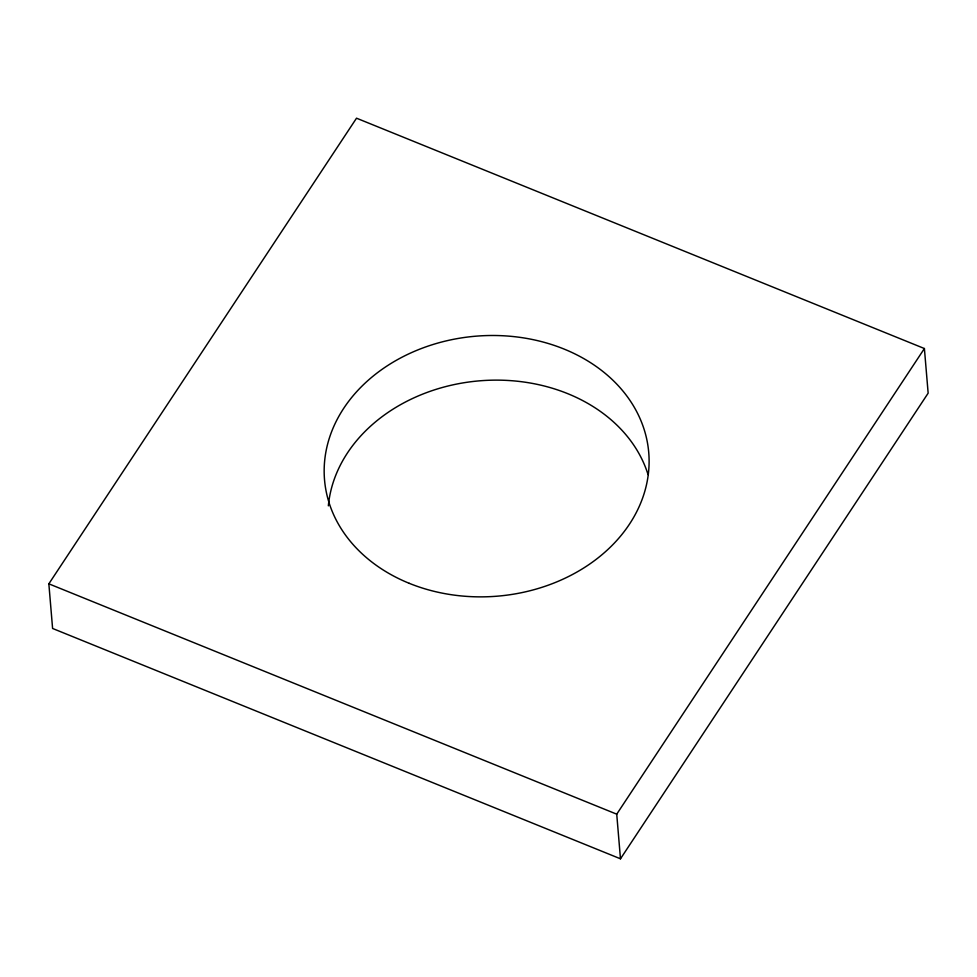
<?xml version="1.0" encoding="UTF-8"?>
<svg xmlns="http://www.w3.org/2000/svg" width="977" height="977" viewBox="0 0 977 977"><rect width="100%" height="100%" fill="white"/><g stroke="black" fill="none" stroke-linecap="round" stroke-linejoin="round"><path stroke-width="1.47" d="M48.85 583.831L356.52 118.193L924.401 348.533L928.15 393.169L620.48 858.807L52.599 628.467L48.85 583.831L616.731 814.171L620.48 858.807M616.731 814.171L924.401 348.533M328.345 505.842A162.683 130.442 -4.8 0 1 476.703 381.091A162.683 130.442 -4.8 0 1 648.056 474.602M409.229 583.318A162.683 130.442 -4.8 0 0 649.046 457.798A162.683 130.442 -4.8 0 0 401.608 357.423A162.683 130.442 -4.8 0 0 409.229 583.318"/></g></svg>
